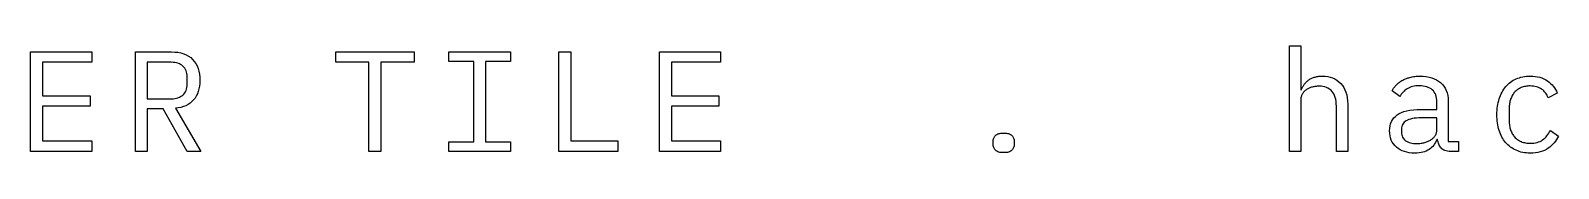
# Model space of a CAD drawing. Header units: metres. Extents: x 0 to 107, y 0 to 94.
# Drawn here: x 55.32 to 78.94, y 16.24 to 17.89 of the extents above; entities that cross this region are included whole.
import ezdxf

# ---------------------------------------------------------------- set-up
doc = ezdxf.new("R2010")
doc.units = ezdxf.units.M
doc.layers.add('ENGRAVE', color=7, linetype='Continuous')

msp = doc.modelspace()

# ---------------------------------------------------------------- linework, layer by layer
at = {"layer": 'ENGRAVE'}
for points in [[(55.323, 17.801), (56.269, 17.801), (56.269, 17.64), (55.508, 17.64), (55.508, 17.123), (56.243, 17.123), (56.243, 16.963), (55.508, 16.963), (55.508, 16.426), (56.269, 16.426), (56.269, 16.265), (55.323, 16.265), (55.323, 17.801)], [(57.896, 17.584), (57.912, 17.545), (57.924, 17.503), (57.933, 17.457), (57.938, 17.41), (57.94, 17.359), (57.938, 17.313), (57.934, 17.27), (57.926, 17.229), (57.915, 17.19), (57.902, 17.154), (57.885, 17.12), (57.865, 17.089), (57.843, 17.06), (57.817, 17.033), (57.789, 17.009), (57.758, 16.989), (57.724, 16.971), (57.687, 16.956), (57.648, 16.944), (57.606, 16.936), (57.561, 16.93), (57.953, 16.265), (57.746, 16.265), (57.372, 16.921), (57.128, 16.921), (57.128, 16.265), (56.943, 16.265), (56.943, 17.801), (57.502, 17.801), (57.554, 17.799), (57.602, 17.794), (57.648, 17.785), (57.69, 17.772), (57.729, 17.755), (57.765, 17.735), (57.798, 17.712), (57.827, 17.684), (57.854, 17.654), (57.876, 17.62), (57.896, 17.584)], [(60.553, 17.64), (60.04, 17.64), (60.04, 17.801), (61.25, 17.801), (61.25, 17.64), (60.737, 17.64), (60.737, 16.265), (60.553, 16.265), (60.553, 17.64)], [(61.79, 16.265), (61.79, 16.413), (62.173, 16.413), (62.173, 17.654), (61.79, 17.654), (61.79, 17.801), (62.74, 17.801), (62.74, 17.654), (62.357, 17.654), (62.357, 16.413), (62.74, 16.413), (62.74, 16.265), (61.79, 16.265)], [(63.489, 16.265), (63.489, 17.801), (63.674, 17.801), (63.674, 16.426), (64.402, 16.426), (64.402, 16.265), (63.489, 16.265)], [(65.043, 17.801), (65.989, 17.801), (65.989, 17.64), (65.228, 17.64), (65.228, 17.123), (65.963, 17.123), (65.963, 16.963), (65.228, 16.963), (65.228, 16.426), (65.989, 16.426), (65.989, 16.265), (65.043, 16.265), (65.043, 17.801)], [(75.016, 17.306), (75.023, 17.315), (75.031, 17.324), (75.039, 17.332), (75.047, 17.34), (75.056, 17.348), (75.065, 17.356), (75.074, 17.363), (75.084, 17.37), (75.094, 17.377), (75.105, 17.383), (75.116, 17.389), (75.128, 17.395), (75.14, 17.4), (75.153, 17.405), (75.166, 17.409), (75.179, 17.413), (75.193, 17.417), (75.208, 17.42), (75.223, 17.423), (75.238, 17.424), (75.255, 17.426), (75.271, 17.427), (75.289, 17.427), (75.332, 17.425), (75.373, 17.42), (75.413, 17.411), (75.449, 17.399), (75.484, 17.383), (75.516, 17.363), (75.547, 17.34), (75.575, 17.314), (75.6, 17.284), (75.622, 17.251), (75.64, 17.216), (75.656, 17.177), (75.667, 17.136), (75.676, 17.091), (75.681, 17.044), (75.683, 16.994), (75.683, 16.265), (75.507, 16.265), (75.507, 16.963), (75.505, 17.001), (75.502, 17.036), (75.497, 17.069), (75.49, 17.099), (75.48, 17.127), (75.468, 17.152), (75.454, 17.175), (75.438, 17.195), (75.42, 17.213), (75.4, 17.228), (75.378, 17.241), (75.354, 17.252), (75.328, 17.26), (75.3, 17.266), (75.27, 17.27), (75.238, 17.271), (75.225, 17.271), (75.212, 17.27), (75.199, 17.269), (75.186, 17.267), (75.173, 17.266), (75.16, 17.263), (75.147, 17.261), (75.135, 17.258), (75.122, 17.254), (75.11, 17.25), (75.098, 17.246), (75.087, 17.241), (75.076, 17.236), (75.065, 17.23), (75.055, 17.224), (75.045, 17.218), (75.035, 17.211), (75.026, 17.204), (75.017, 17.196), (75.009, 17.188), (75.001, 17.179), (74.994, 17.17), (74.987, 17.16), (74.981, 17.15), (74.975, 17.139), (74.97, 17.128), (74.966, 17.117), (74.963, 17.105), (74.96, 17.092), (74.958, 17.08), (74.957, 17.067), (74.957, 17.053), (74.957, 16.265), (74.781, 16.265), (74.781, 17.893), (74.957, 17.893), (74.957, 17.216), (74.965, 17.216), (74.97, 17.226), (74.975, 17.236), (74.98, 17.247), (74.985, 17.257), (74.991, 17.267), (74.997, 17.277), (75.003, 17.286), (75.009, 17.296), (75.016, 17.306)], [(57.74, 17.251), (57.743, 17.275), (57.744, 17.302), (57.744, 17.416), (57.743, 17.442), (57.74, 17.467), (57.735, 17.49), (57.728, 17.511), (57.718, 17.531), (57.707, 17.55), (57.694, 17.567), (57.679, 17.582), (57.662, 17.596), (57.643, 17.608), (57.623, 17.618), (57.601, 17.626), (57.578, 17.632), (57.552, 17.637), (57.526, 17.639), (57.497, 17.64), (57.128, 17.64), (57.128, 17.077), (57.497, 17.077), (57.526, 17.078), (57.552, 17.081), (57.578, 17.085), (57.601, 17.092), (57.623, 17.1), (57.643, 17.11), (57.662, 17.122), (57.679, 17.135), (57.694, 17.151), (57.707, 17.168), (57.718, 17.186), (57.728, 17.206), (57.735, 17.228), (57.74, 17.251)], [(77.084, 16.394), (77.079, 16.412), (77.075, 16.431), (77.072, 16.45), (77.061, 16.45), (77.051, 16.426), (77.039, 16.403), (77.026, 16.382), (77.012, 16.362), (76.996, 16.343), (76.979, 16.326), (76.961, 16.31), (76.941, 16.295), (76.919, 16.282), (76.896, 16.271), (76.871, 16.261), (76.844, 16.253), (76.816, 16.247), (76.785, 16.242), (76.753, 16.24), (76.72, 16.239), (76.676, 16.24), (76.635, 16.245), (76.596, 16.252), (76.56, 16.262), (76.525, 16.275), (76.493, 16.291), (76.463, 16.31), (76.436, 16.331), (76.411, 16.356), (76.39, 16.382), (76.371, 16.41), (76.357, 16.441), (76.345, 16.474), (76.337, 16.508), (76.332, 16.545), (76.33, 16.584), (76.332, 16.623), (76.337, 16.659), (76.346, 16.693), (76.359, 16.725), (76.375, 16.754), (76.395, 16.781), (76.419, 16.806), (76.446, 16.829), (76.477, 16.849), (76.512, 16.866), (76.552, 16.881), (76.597, 16.893), (76.645, 16.902), (76.699, 16.909), (76.756, 16.913), (76.819, 16.914), (77.061, 16.914), (77.061, 17.027), (77.059, 17.057), (77.056, 17.085), (77.051, 17.112), (77.043, 17.136), (77.033, 17.159), (77.021, 17.179), (77.007, 17.198), (76.99, 17.215), (76.972, 17.229), (76.951, 17.242), (76.929, 17.253), (76.905, 17.262), (76.879, 17.269), (76.851, 17.273), (76.821, 17.276), (76.79, 17.277), (76.762, 17.277), (76.735, 17.275), (76.71, 17.271), (76.686, 17.266), (76.663, 17.26), (76.642, 17.252), (76.622, 17.243), (76.603, 17.232), (76.585, 17.22), (76.568, 17.208), (76.553, 17.194), (76.538, 17.179), (76.523, 17.163), (76.51, 17.147), (76.498, 17.129), (76.486, 17.11), (76.368, 17.198), (76.373, 17.209), (76.38, 17.22), (76.386, 17.231), (76.393, 17.242), (76.401, 17.252), (76.409, 17.263), (76.418, 17.273), (76.427, 17.284), (76.437, 17.294), (76.447, 17.304), (76.457, 17.314), (76.469, 17.323), (76.481, 17.332), (76.493, 17.341), (76.506, 17.35), (76.519, 17.358), (76.533, 17.365), (76.548, 17.373), (76.563, 17.38), (76.578, 17.386), (76.594, 17.392), (76.611, 17.398), (76.627, 17.403), (76.645, 17.408), (76.663, 17.413), (76.681, 17.416), (76.7, 17.42), (76.719, 17.422), (76.739, 17.424), (76.759, 17.426), (76.78, 17.427), (76.801, 17.427), (76.85, 17.425), (76.896, 17.421), (76.94, 17.413), (76.981, 17.402), (77.019, 17.387), (77.055, 17.37), (77.088, 17.349), (77.119, 17.326), (77.146, 17.299), (77.17, 17.27), (77.191, 17.239), (77.207, 17.205), (77.22, 17.168), (77.229, 17.129), (77.235, 17.088), (77.237, 17.044), (77.237, 16.419), (77.395, 16.419), (77.395, 16.265), (77.274, 16.265), (77.249, 16.266), (77.226, 16.269), (77.205, 16.273), (77.185, 16.279), (77.168, 16.286), (77.152, 16.295), (77.138, 16.306), (77.127, 16.318), (77.116, 16.332), (77.107, 16.346), (77.098, 16.361), (77.091, 16.378), (77.084, 16.394)], [(78.218, 16.319), (78.197, 16.333), (78.178, 16.349), (78.159, 16.365), (78.141, 16.383), (78.124, 16.402), (78.108, 16.422), (78.093, 16.442), (78.079, 16.464), (78.066, 16.487), (78.054, 16.511), (78.043, 16.536), (78.033, 16.562), (78.024, 16.589), (78.016, 16.617), (78.009, 16.645), (78.003, 16.675), (77.998, 16.705), (77.995, 16.736), (77.992, 16.767), (77.99, 16.8), (77.99, 16.833), (77.99, 16.866), (77.992, 16.899), (77.995, 16.93), (77.999, 16.961), (78.004, 16.991), (78.01, 17.021), (78.017, 17.049), (78.025, 17.077), (78.034, 17.104), (78.044, 17.13), (78.056, 17.155), (78.068, 17.179), (78.081, 17.202), (78.095, 17.224), (78.11, 17.245), (78.126, 17.265), (78.143, 17.284), (78.161, 17.302), (78.18, 17.319), (78.199, 17.334), (78.22, 17.349), (78.241, 17.362), (78.264, 17.374), (78.287, 17.385), (78.311, 17.395), (78.336, 17.403), (78.361, 17.411), (78.388, 17.417), (78.415, 17.421), (78.444, 17.424), (78.473, 17.426), (78.502, 17.427), (78.543, 17.426), (78.581, 17.422), (78.617, 17.417), (78.652, 17.409), (78.685, 17.399), (78.715, 17.386), (78.744, 17.371), (78.771, 17.354), (78.796, 17.336), (78.819, 17.315), (78.841, 17.294), (78.86, 17.271), (78.879, 17.246), (78.895, 17.221), (78.91, 17.194), (78.923, 17.165), (78.782, 17.09), (78.773, 17.112), (78.764, 17.132), (78.753, 17.151), (78.741, 17.168), (78.727, 17.185), (78.713, 17.2), (78.697, 17.214), (78.679, 17.227), (78.661, 17.238), (78.642, 17.248), (78.621, 17.256), (78.599, 17.263), (78.577, 17.268), (78.553, 17.272), (78.528, 17.274), (78.502, 17.275), (78.483, 17.275), (78.465, 17.274), (78.447, 17.272), (78.429, 17.269), (78.413, 17.265), (78.396, 17.261), (78.38, 17.256), (78.365, 17.25), (78.35, 17.243), (78.336, 17.236), (78.322, 17.228), (78.309, 17.219), (78.297, 17.21), (78.285, 17.2), (78.273, 17.19), (78.263, 17.178), (78.252, 17.167), (78.243, 17.154), (78.234, 17.141), (78.226, 17.128), (78.218, 17.114), (78.212, 17.099), (78.205, 17.084), (78.2, 17.068), (78.195, 17.052), (78.191, 17.036), (78.187, 17.019), (78.184, 17.002), (78.182, 16.984), (78.18, 16.966), (78.179, 16.948), (78.179, 16.93), (78.179, 16.736), (78.179, 16.718), (78.18, 16.699), (78.182, 16.682), (78.184, 16.664), (78.187, 16.647), (78.191, 16.63), (78.195, 16.614), (78.2, 16.598), (78.205, 16.582), (78.212, 16.567), (78.218, 16.552), (78.226, 16.538), (78.234, 16.525), (78.243, 16.512), (78.252, 16.499), (78.263, 16.488), (78.273, 16.476), (78.285, 16.466), (78.297, 16.456), (78.309, 16.447), (78.323, 16.438), (78.336, 16.43), (78.351, 16.423), (78.366, 16.416), (78.382, 16.41), (78.398, 16.405), (78.415, 16.401), (78.432, 16.397), (78.45, 16.394), (78.468, 16.392), (78.487, 16.391), (78.507, 16.391), (78.535, 16.392), (78.561, 16.394), (78.587, 16.398), (78.611, 16.404), (78.634, 16.411), (78.656, 16.42), (78.677, 16.431), (78.696, 16.444), (78.714, 16.457), (78.731, 16.472), (78.748, 16.489), (78.763, 16.506), (78.777, 16.525), (78.791, 16.545), (78.803, 16.566), (78.815, 16.589), (78.94, 16.503), (78.927, 16.475), (78.911, 16.448), (78.894, 16.423), (78.876, 16.398), (78.855, 16.375), (78.833, 16.354), (78.809, 16.333), (78.783, 16.314), (78.755, 16.296), (78.725, 16.281), (78.694, 16.268), (78.66, 16.258), (78.624, 16.249), (78.586, 16.244), (78.546, 16.24), (78.505, 16.239), (78.474, 16.24), (78.445, 16.242), (78.416, 16.245), (78.388, 16.25), (78.361, 16.256), (78.335, 16.263), (78.31, 16.272), (78.286, 16.282), (78.262, 16.293), (78.24, 16.305), (78.218, 16.319)], [(76.939, 16.428), (76.951, 16.434), (76.962, 16.44), (76.973, 16.447), (76.983, 16.454), (76.992, 16.461), (77.001, 16.469), (77.01, 16.477), (77.018, 16.486), (77.025, 16.494), (77.031, 16.503), (77.037, 16.513), (77.043, 16.523), (77.048, 16.532), (77.052, 16.543), (77.055, 16.553), (77.057, 16.563), (77.059, 16.574), (77.06, 16.584), (77.061, 16.595), (77.061, 16.782), (76.819, 16.782), (76.78, 16.782), (76.745, 16.78), (76.712, 16.776), (76.682, 16.771), (76.654, 16.765), (76.629, 16.758), (76.607, 16.749), (76.588, 16.738), (76.571, 16.727), (76.556, 16.714), (76.543, 16.7), (76.533, 16.684), (76.525, 16.668), (76.519, 16.65), (76.516, 16.631), (76.515, 16.611), (76.515, 16.565), (76.516, 16.543), (76.519, 16.523), (76.524, 16.505), (76.531, 16.487), (76.539, 16.471), (76.55, 16.457), (76.563, 16.443), (76.578, 16.431), (76.594, 16.421), (76.612, 16.412), (76.631, 16.404), (76.652, 16.398), (76.675, 16.393), (76.698, 16.389), (76.724, 16.387), (76.75, 16.386), (76.767, 16.387), (76.784, 16.387), (76.8, 16.389), (76.816, 16.39), (76.831, 16.393), (76.846, 16.396), (76.86, 16.399), (76.875, 16.403), (76.888, 16.407), (76.902, 16.412), (76.915, 16.417), (76.927, 16.422), (76.939, 16.428)], [(70.211, 16.325), (70.207, 16.337), (70.204, 16.35), (70.203, 16.364), (70.202, 16.378), (70.202, 16.417), (70.203, 16.431), (70.204, 16.445), (70.207, 16.457), (70.211, 16.469), (70.216, 16.481), (70.223, 16.492), (70.23, 16.502), (70.238, 16.512), (70.248, 16.521), (70.26, 16.528), (70.273, 16.535), (70.288, 16.54), (70.305, 16.544), (70.323, 16.547), (70.343, 16.549), (70.365, 16.549), (70.387, 16.549), (70.407, 16.547), (70.425, 16.544), (70.442, 16.54), (70.457, 16.535), (70.47, 16.528), (70.482, 16.521), (70.491, 16.512), (70.5, 16.502), (70.507, 16.492), (70.514, 16.481), (70.519, 16.469), (70.523, 16.457), (70.525, 16.445), (70.527, 16.431), (70.528, 16.417), (70.528, 16.378), (70.527, 16.364), (70.525, 16.35), (70.523, 16.337), (70.519, 16.325), (70.514, 16.314), (70.507, 16.303), (70.5, 16.293), (70.491, 16.283), (70.482, 16.274), (70.47, 16.267), (70.457, 16.26), (70.442, 16.255), (70.425, 16.251), (70.407, 16.248), (70.387, 16.246), (70.365, 16.246), (70.343, 16.246), (70.323, 16.248), (70.305, 16.251), (70.288, 16.255), (70.273, 16.26), (70.26, 16.267), (70.248, 16.274), (70.238, 16.283), (70.23, 16.293), (70.223, 16.303), (70.216, 16.314), (70.211, 16.325)]]:
    msp.add_lwpolyline(points, close=True, dxfattribs=at)

doc.saveas('drawing.dxf')
